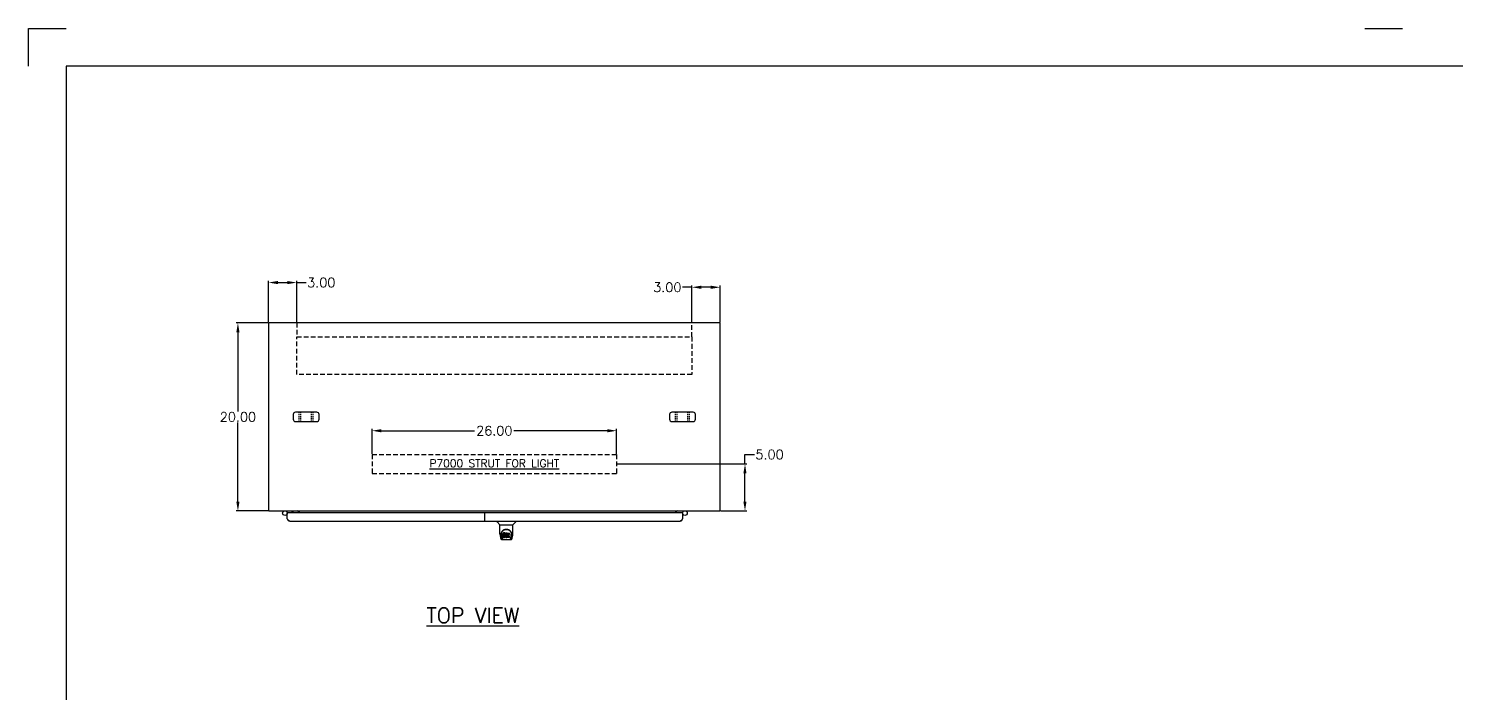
# Model space of a CAD drawing. Extents: x 0 to 288, y 0 to 192.
# Drawn here: x 0 to 151.8, y 121.3 to 192 of the extents above; entities that cross this region are included whole.
import ezdxf
from ezdxf.enums import TextEntityAlignment as Align

# ---------------------------------------------------------------- set-up
doc = ezdxf.new("R2010")
doc.units = 0
doc.header["$MEASUREMENT"] = 0
doc.linetypes.add('DASH', pattern=[0.1875, 0.125, -0.0625])
doc.linetypes.add('HIDDENX2', pattern=[0.75, 0.5, -0.25])
doc.layers.get('0').update_dxf_attribs({"linetype": 'CONTINUOUS'})
doc.layers.get('DEFPOINTS').update_dxf_attribs({"linetype": 'CONTINUOUS'})
for name, color, linetype in [('BORDER', 2, 'CONTINUOUS'), ('dim', 3, 'CONTINUOUS'), ('DUCT', 40, 'CONTINUOUS'), ('EQUIPMENT', 5, 'CONTINUOUS'), ('PANEL', 9, 'CONTINUOUS'), ('Subplate', 1, 'CONTINUOUS')]:
    doc.layers.add(name, color=color, linetype=linetype)
doc.styles.add('ROMANS', font='ROMANS.shx')
doc.dimstyles.get("Standard").update_dxf_attribs({"dimscale": 0, "dimtxt": 0.125, "dimasz": 0.1875, "dimexe": 0.187, "dimexo": 0.0625, "dimgap": 0.09, "dimtad": 0, "dimtih": 1, "dimtoh": 1, "dimlfac": 4, "dimzin": 0, "dimdsep": 46, "dimtxsty": 'ROMANS', "dimcen": 0, "dimclrd": 256, "dimclre": 256, "dimadec": 0, "dimazin": 0, "dimtfac": 1, "dimtofl": 0, "dimtmove": 0, "dimatfit": 3, "dimfxl": 0, "dimtolj": 1, "dimtzin": 0, "dimarcsym": 0})

# ---------------------------------------------------------------- blocks, each defined once
blk = doc.blocks.new('*D10')
at = {"layer": 'DEFPOINTS', "color": 0, "linetype": 'Continuous'}
for p in [(28.5, 165), (25.5, 160.72), (28.5, 160.72)]:
    blk.add_point(p, dxfattribs=at)
at = {"layer": 'dim', "linetype": 'Continuous', "lineweight": -2}
for p, q in [((25.5, 160.78), (25.5, 165.19)), ((26.5, 165), (27.5, 165)), ((28.5, 160.78), (28.5, 165.19)), ((28.5, 165), (29.5, 165))]:
    blk.add_line(p, q, dxfattribs=at)
at = {"layer": 'dim', "linetype": 'Continuous'}
for points in [[(26.5, 165.17), (26.5, 164.83), (25.5, 165)], [(27.5, 165.17), (27.5, 164.83), (28.5, 165)]]:
    blk.add_solid(points, dxfattribs=at)
at = {"layer": 'dim', "color": 0, "linetype": 'Continuous', "insert": (31.11, 165), "char_height": 1, "attachment_point": 5, "style": 'ROMANS'}
blk.add_mtext('\\A1;3.00', dxfattribs=at)
blk = doc.blocks.new('*D11')
at = {"layer": 'DEFPOINTS', "color": 0, "linetype": 'Continuous'}
for p in [(70.5, 164.5), (70.5, 160.72), (73.5, 160.72)]:
    blk.add_point(p, dxfattribs=at)
at = {"layer": 'dim', "linetype": 'Continuous', "lineweight": -2}
for p, q in [((70.5, 164.5), (69.5, 164.5)), ((70.5, 160.78), (70.5, 164.69)), ((72.5, 164.5), (71.5, 164.5)), ((73.5, 160.78), (73.5, 164.69))]:
    blk.add_line(p, q, dxfattribs=at)
at = {"layer": 'dim', "linetype": 'Continuous'}
for points in [[(71.5, 164.67), (71.5, 164.33), (70.5, 164.5)], [(72.5, 164.67), (72.5, 164.33), (73.5, 164.5)]]:
    blk.add_solid(points, dxfattribs=at)
at = {"layer": 'dim', "color": 0, "linetype": 'Continuous', "insert": (67.89, 164.5), "char_height": 1, "attachment_point": 5, "style": 'ROMANS'}
blk.add_mtext('\\A1;3.00', dxfattribs=at)
blk = doc.blocks.new('*D12')
at = {"layer": 'DEFPOINTS', "color": 0, "linetype": 'Continuous'}
for p in [(25.5, 160.72), (22.25, 140.72), (25.5, 140.72)]:
    blk.add_point(p, dxfattribs=at)
at = {"layer": 'dim', "linetype": 'Continuous', "lineweight": -2}
for p, q in [((25.44, 160.72), (22.06, 160.72)), ((22.25, 159.72), (22.25, 151.31)), ((22.25, 141.72), (22.25, 150.13)), ((25.44, 140.72), (22.06, 140.72))]:
    blk.add_line(p, q, dxfattribs=at)
at = {"layer": 'dim', "linetype": 'Continuous'}
for points in [[(22.08, 159.72), (22.42, 159.72), (22.25, 160.72)], [(22.08, 141.72), (22.42, 141.72), (22.25, 140.72)]]:
    blk.add_solid(points, dxfattribs=at)
at = {"layer": 'dim', "color": 0, "linetype": 'Continuous', "insert": (22.25, 150.72), "char_height": 1, "attachment_point": 5, "style": 'ROMANS'}
blk.add_mtext('\\A1;20.00', dxfattribs=at)
blk = doc.blocks.new('*D13')
at = {"layer": 'DEFPOINTS', "color": 0, "linetype": 'Continuous'}
for p in [(62.5, 145.72), (73.5, 140.72), (76.14, 140.72)]:
    blk.add_point(p, dxfattribs=at)
at = {"layer": 'dim', "linetype": 'Continuous', "lineweight": -2}
for p, q in [((62.56, 145.72), (76.32, 145.72)), ((76.14, 145.72), (76.14, 146.72)), ((76.14, 146.72), (77.14, 146.72)), ((76.14, 141.72), (76.14, 144.72)), ((73.56, 140.72), (76.32, 140.72))]:
    blk.add_line(p, q, dxfattribs=at)
at = {"layer": 'dim', "linetype": 'Continuous'}
for points in [[(75.97, 144.72), (76.3, 144.72), (76.14, 145.72)], [(75.97, 141.72), (76.3, 141.72), (76.14, 140.72)]]:
    blk.add_solid(points, dxfattribs=at)
at = {"layer": 'dim', "color": 0, "linetype": 'Continuous', "insert": (78.75, 146.72), "char_height": 1, "attachment_point": 5, "style": 'ROMANS'}
blk.add_mtext('\\A1;5.00', dxfattribs=at)
blk = doc.blocks.new('*D19')
at = {"layer": 'DEFPOINTS', "color": 0, "linetype": 'Continuous'}
for p in [(62.5, 149.25), (36.5, 146.72), (62.5, 146.72)]:
    blk.add_point(p, dxfattribs=at)
at = {"layer": 'PANEL', "linetype": 'Continuous', "lineweight": -2}
for p, q in [((36.5, 146.78), (36.5, 149.44)), ((37.5, 149.25), (47.41, 149.25)), ((61.5, 149.25), (51.59, 149.25)), ((62.5, 146.78), (62.5, 149.44))]:
    blk.add_line(p, q, dxfattribs=at)
at = {"layer": 'PANEL', "linetype": 'Continuous'}
for points in [[(37.5, 149.42), (37.5, 149.08), (36.5, 149.25)], [(61.5, 149.42), (61.5, 149.08), (62.5, 149.25)]]:
    blk.add_solid(points, dxfattribs=at)
at = {"layer": 'PANEL', "color": 0, "linetype": 'Continuous', "insert": (49.5, 149.25), "char_height": 1, "attachment_point": 5, "style": 'ROMANS'}
blk.add_mtext('\\A1;26.00', dxfattribs=at)

msp = doc.modelspace()

# ---------------------------------------------------------------- linework, layer by layer
at = {"color": 5}
for p, q in [((0, 188), (0, 192)), ((0, 192), (4, 192)), ((142, 192), (146, 192))]:
    msp.add_line(p, q, dxfattribs=at)
at = {"color": 3, "linetype": 'Continuous'}
for p, q in [((27.5, 139.897), (27.5, 140.522)), ((69.48, 140.522), (27.52, 140.522)), ((27.75, 139.647), (69.25, 139.647)), ((69.5, 140.522), (69.5, 139.897))]:
    msp.add_line(p, q, dxfattribs=at)
at = {"color": 7, "linetype": 'Continuous'}
for p, q in [((27.52, 140.522), (27.5, 140.522)), ((27.962, 140.721), (27.962, 140.681)), ((27.962, 140.681), (28.098, 140.602)), ((27.963, 140.721), (27.963, 140.681)), ((27.963, 140.681), (28.201, 140.544)), ((28.097, 140.603), (28.097, 140.591)), ((28.097, 140.591), (28.119, 140.591)), ((28.098, 140.603), (28.098, 140.591)), ((28.201, 140.544), (28.474, 140.544)), ((28.781, 140.671), (28.708, 140.671)), ((28.731, 140.711), (28.737, 140.715)), ((28.737, 140.715), (28.742, 140.718)), ((28.742, 140.718), (28.746, 140.72)), ((28.75, 140.522), (28.75, 140.596)), ((28.781, 140.522), (28.781, 140.721)), ((49.775, 139.647), (49.775, 139.584)), ((51.783, 139.647), (51.783, 139.584)), ((68.781, 140.522), (68.781, 140.721)), ((68.813, 140.596), (68.813, 140.522)), ((68.821, 140.718), (68.816, 140.72)), ((68.826, 140.715), (68.821, 140.718)), ((68.831, 140.711), (68.826, 140.715)), ((69.48, 140.522), (69.5, 140.522)), ((50.084, 139.259), (49.787, 139.557)), ((50.09, 139.253), (51.468, 139.253)), ((50.09, 138.281), (50.09, 139.253)), ((50.105, 138.138), (50.17, 137.833)), ((50.216, 138.328), (50.214, 138.249)), ((50.277, 137.861), (50.225, 138.131)), ((50.252, 138.239), (50.252, 138.216)), ((50.261, 138.118), (50.319, 137.825)), ((50.395, 138.285), (50.393, 138.261)), ((50.393, 138.194), (50.393, 138.261)), ((50.395, 138.218), (50.393, 138.194)), ((50.393, 138.194), (50.394, 138.17)), ((50.394, 138.17), (50.398, 138.147)), ((50.4, 138.308), (50.395, 138.285)), ((50.395, 138.218), (50.395, 138.285)), ((50.4, 138.241), (50.395, 138.218)), ((50.398, 138.147), (50.406, 138.125)), ((50.409, 138.331), (50.4, 138.308)), ((50.4, 138.241), (50.4, 138.308)), ((50.409, 138.264), (50.4, 138.241)), ((50.406, 138.125), (50.419, 138.104)), ((50.423, 138.35), (50.409, 138.331)), ((50.409, 138.264), (50.409, 138.331)), ((50.423, 138.284), (50.409, 138.264)), ((50.419, 138.104), (50.435, 138.087)), ((50.431, 138.358), (50.423, 138.35)), ((50.423, 138.284), (50.423, 138.35)), ((50.431, 138.291), (50.423, 138.284)), ((50.441, 138.365), (50.431, 138.358)), ((50.431, 138.291), (50.431, 138.358)), ((50.441, 138.298), (50.431, 138.291)), ((50.463, 138.375), (50.441, 138.365)), ((50.441, 138.298), (50.441, 138.365)), ((50.463, 138.308), (50.441, 138.298)), ((50.486, 138.382), (50.463, 138.375)), ((50.463, 138.308), (50.463, 138.375)), ((50.486, 138.315), (50.463, 138.308)), ((50.464, 138.183), (50.465, 138.198)), ((50.465, 138.175), (50.464, 138.183)), ((50.465, 138.198), (50.467, 138.213)), ((50.465, 138.175), (50.465, 138.198)), ((50.467, 138.168), (50.465, 138.175)), ((50.467, 138.213), (50.47, 138.219)), ((50.467, 138.168), (50.467, 138.213)), ((50.472, 138.162), (50.467, 138.168)), ((50.47, 138.219), (50.476, 138.224)), ((50.472, 138.162), (50.472, 138.221)), ((50.478, 138.157), (50.472, 138.162)), ((50.476, 138.224), (50.49, 138.229)), ((50.478, 138.224), (50.477, 138.225)), ((50.478, 138.157), (50.478, 138.224)), ((50.492, 138.22), (50.478, 138.224)), ((50.492, 138.153), (50.478, 138.157)), ((50.486, 138.315), (50.486, 138.382)), ((50.626, 138.382), (50.486, 138.382)), ((50.626, 138.315), (50.486, 138.315)), ((50.49, 138.229), (50.505, 138.23)), ((50.516, 138.221), (50.492, 138.22)), ((50.492, 138.153), (50.492, 138.22)), ((50.516, 138.154), (50.492, 138.153)), ((50.505, 138.23), (50.618, 138.23)), ((50.516, 138.154), (50.516, 138.221)), ((50.54, 138.22), (50.516, 138.221)), ((50.54, 138.153), (50.516, 138.154)), ((50.54, 138.153), (50.54, 138.22)), ((50.564, 138.215), (50.54, 138.22)), ((50.564, 138.148), (50.54, 138.153)), ((50.564, 138.148), (50.564, 138.215)), ((50.575, 138.21), (50.564, 138.215)), ((50.575, 138.143), (50.564, 138.148)), ((50.575, 138.143), (50.575, 138.21)), ((50.584, 138.203), (50.575, 138.21)), ((50.584, 138.136), (50.575, 138.143)), ((50.584, 138.136), (50.584, 138.203)), ((50.602, 138.186), (50.584, 138.203)), ((50.602, 138.119), (50.584, 138.136)), ((50.602, 138.119), (50.602, 138.186)), ((50.615, 138.166), (50.602, 138.186)), ((50.615, 138.099), (50.602, 138.119)), ((50.615, 138.099), (50.615, 138.166)), ((50.624, 138.144), (50.615, 138.166)), ((50.624, 138.077), (50.615, 138.099)), ((50.618, 138.23), (50.623, 138.23)), ((50.623, 138.23), (50.625, 138.236)), ((50.624, 138.077), (50.624, 138.144)), ((50.625, 138.14), (50.624, 138.144)), ((50.625, 138.236), (50.626, 138.249)), ((50.63, 138.218), (50.625, 138.174)), ((50.625, 138.107), (50.625, 138.174)), ((50.63, 138.151), (50.625, 138.107)), ((50.625, 138.107), (50.626, 138.084)), ((50.626, 138.315), (50.626, 138.382)), ((50.627, 138.339), (50.626, 138.382)), ((50.627, 138.272), (50.626, 138.315)), ((50.626, 138.249), (50.627, 138.272)), ((50.627, 138.272), (50.627, 138.339)), ((50.634, 138.24), (50.63, 138.218)), ((50.63, 138.151), (50.63, 138.218)), ((50.634, 138.173), (50.63, 138.151)), ((50.64, 138.261), (50.634, 138.24)), ((50.634, 138.173), (50.634, 138.24)), ((50.64, 138.194), (50.634, 138.173)), ((50.648, 138.282), (50.64, 138.261)), ((50.64, 138.194), (50.64, 138.261)), ((50.648, 138.215), (50.64, 138.194)), ((50.659, 138.301), (50.648, 138.282)), ((50.648, 138.215), (50.648, 138.282)), ((50.659, 138.235), (50.648, 138.215)), ((50.672, 138.32), (50.659, 138.301)), ((50.659, 138.235), (50.659, 138.301)), ((50.672, 138.253), (50.659, 138.235)), ((50.687, 138.336), (50.672, 138.32)), ((50.672, 138.253), (50.672, 138.32)), ((50.687, 138.269), (50.672, 138.253)), ((50.703, 138.352), (50.687, 138.336)), ((50.687, 138.269), (50.687, 138.336)), ((50.703, 138.285), (50.687, 138.269)), ((50.699, 138.149), (50.695, 138.122)), ((50.695, 138.122), (50.695, 138.095)), ((50.695, 138.095), (50.696, 138.082)), ((50.696, 138.082), (50.696, 138.127)), ((50.698, 138.142), (50.699, 138.136)), ((50.702, 138.162), (50.699, 138.149)), ((50.699, 138.069), (50.699, 138.136)), ((50.699, 138.136), (50.709, 138.111)), ((50.708, 138.174), (50.702, 138.162)), ((50.721, 138.365), (50.703, 138.352)), ((50.703, 138.285), (50.703, 138.352)), ((50.721, 138.298), (50.703, 138.285)), ((50.722, 138.197), (50.708, 138.174)), ((50.709, 138.045), (50.709, 138.111)), ((50.709, 138.111), (50.722, 138.088)), ((50.742, 138.373), (50.721, 138.365)), ((50.721, 138.298), (50.721, 138.365)), ((50.742, 138.307), (50.721, 138.298)), ((50.731, 138.207), (50.722, 138.197)), ((50.741, 138.215), (50.731, 138.207)), ((50.766, 138.225), (50.741, 138.215)), ((50.764, 138.378), (50.742, 138.373)), ((50.742, 138.307), (50.742, 138.373)), ((50.764, 138.311), (50.742, 138.307)), ((50.786, 138.38), (50.764, 138.378)), ((50.764, 138.311), (50.764, 138.378)), ((50.786, 138.314), (50.764, 138.311)), ((50.779, 138.228), (50.766, 138.225)), ((50.792, 138.228), (50.779, 138.228)), ((50.786, 138.314), (50.786, 138.38)), ((50.786, 138.38), (50.808, 138.38)), ((50.808, 138.313), (50.786, 138.314)), ((50.805, 138.225), (50.792, 138.228)), ((50.818, 138.22), (50.805, 138.225)), ((50.808, 138.313), (50.808, 138.38)), ((50.819, 138.378), (50.808, 138.38)), ((50.819, 138.312), (50.808, 138.313)), ((50.819, 138.312), (50.819, 138.378)), ((50.83, 138.375), (50.819, 138.378)), ((50.83, 138.308), (50.819, 138.312)), ((50.85, 138.291), (50.824, 138.223)), ((50.83, 138.308), (50.83, 138.375)), ((50.849, 138.363), (50.83, 138.375)), ((50.849, 138.296), (50.83, 138.308)), ((50.849, 138.363), (50.849, 138.296)), ((50.85, 138.359), (50.85, 138.293)), ((50.85, 138.291), (50.85, 138.293)), ((50.859, 137.988), (50.859, 138.38)), ((50.859, 138.38), (51.096, 138.38)), ((50.859, 138.313), (51.096, 138.313)), ((50.929, 138.225), (50.929, 138.158)), ((51.096, 138.23), (50.933, 138.23)), ((50.933, 138.22), (51.065, 138.22)), ((50.933, 138.153), (51.065, 138.153)), ((51.069, 138.076), (51.069, 138.216)), ((51.1, 138.234), (51.1, 138.375)), ((51.24, 137.825), (51.296, 138.115)), ((51.281, 137.861), (51.334, 138.131)), ((51.343, 138.328), (51.344, 138.249)), ((51.35, 138.226), (51.35, 138.227)), ((51.388, 137.833), (51.453, 138.138)), ((51.468, 138.282), (51.468, 139.253)), ((51.474, 139.259), (51.771, 139.557)), ((50.294, 137.678), (51.264, 137.678)), ((50.336, 137.757), (50.329, 137.757)), ((50.331, 137.774), (50.338, 137.752)), ((50.338, 137.751), (50.338, 137.752)), ((50.381, 137.678), (50.38, 137.678)), ((50.395, 137.908), (50.395, 138.05)), ((50.4, 137.988), (50.4, 138.055)), ((50.459, 138.055), (50.4, 138.055)), ((50.459, 137.988), (50.4, 137.988)), ((50.4, 137.904), (50.544, 137.904)), ((50.435, 138.087), (50.455, 138.074)), ((50.455, 138.074), (50.466, 138.07)), ((50.459, 137.988), (50.459, 138.055)), ((50.52, 138.055), (50.459, 138.055)), ((50.52, 137.989), (50.459, 137.988)), ((50.466, 138.07), (50.478, 138.068)), ((50.478, 138.068), (50.525, 138.067)), ((50.535, 138.057), (50.52, 138.055)), ((50.52, 137.989), (50.52, 138.055)), ((50.535, 137.99), (50.52, 137.989)), ((50.525, 138.067), (50.533, 138.067)), ((50.533, 138.067), (50.54, 138.064)), ((50.542, 138.06), (50.535, 138.057)), ((50.535, 137.99), (50.535, 138.057)), ((50.542, 137.993), (50.535, 137.99)), ((50.54, 138.064), (50.546, 138.06)), ((50.543, 138.062), (50.542, 138.06)), ((50.542, 137.993), (50.542, 138.06)), ((50.547, 137.999), (50.542, 137.993)), ((50.544, 137.904), (50.556, 137.905)), ((50.546, 138.06), (50.551, 138.054)), ((50.547, 137.999), (50.547, 138.058)), ((50.556, 138.011), (50.547, 137.999)), ((50.551, 138.054), (50.557, 138.04)), ((50.556, 138.011), (50.556, 138.042)), ((50.559, 138.017), (50.556, 138.011)), ((50.556, 137.905), (50.567, 137.909)), ((50.557, 138.04), (50.56, 138.025)), ((50.559, 138.017), (50.559, 138.03)), ((50.56, 138.025), (50.559, 138.017)), ((50.567, 137.909), (50.587, 137.923)), ((50.587, 137.923), (50.604, 137.94)), ((50.604, 137.94), (50.611, 137.95)), ((50.611, 137.95), (50.616, 137.961)), ((50.616, 137.961), (50.625, 137.983)), ((50.63, 138.054), (50.624, 138.077)), ((50.625, 137.983), (50.631, 138.006)), ((50.626, 138.084), (50.629, 138.062)), ((50.629, 138.062), (50.634, 138.041)), ((50.63, 138.054), (50.63, 138.057)), ((50.633, 138.03), (50.63, 138.054)), ((50.631, 138.006), (50.633, 138.03)), ((50.633, 138.03), (50.633, 138.045)), ((50.634, 138.041), (50.641, 138.019)), ((50.641, 138.019), (50.662, 137.98)), ((50.662, 137.98), (50.675, 137.962)), ((50.675, 137.962), (50.689, 137.945)), ((50.689, 137.945), (50.706, 137.93)), ((50.696, 138.082), (50.699, 138.069)), ((50.699, 138.069), (50.709, 138.045)), ((50.706, 137.93), (50.724, 137.916)), ((50.709, 138.045), (50.722, 138.021)), ((50.722, 138.021), (50.722, 138.088)), ((50.722, 138.088), (50.731, 138.078)), ((50.722, 138.021), (50.731, 138.011)), ((50.724, 137.916), (50.733, 137.911)), ((50.731, 138.011), (50.731, 138.078)), ((50.731, 138.078), (50.741, 138.069)), ((50.731, 138.011), (50.741, 138.003)), ((50.733, 137.911), (50.744, 137.908)), ((50.741, 138.003), (50.741, 138.069)), ((50.741, 138.069), (50.752, 138.062)), ((50.741, 138.003), (50.752, 137.995)), ((50.744, 137.908), (50.766, 137.902)), ((50.752, 137.995), (50.752, 138.062)), ((50.752, 138.062), (50.765, 138.057)), ((50.752, 137.995), (50.765, 137.99)), ((50.765, 137.99), (50.765, 138.057)), ((50.765, 138.057), (50.778, 138.055)), ((50.765, 137.99), (50.778, 137.988)), ((50.766, 137.902), (50.788, 137.899)), ((50.778, 138.055), (50.791, 138.054)), ((50.778, 137.988), (50.778, 138.055)), ((50.778, 137.988), (50.791, 137.987)), ((50.788, 137.899), (50.81, 137.903)), ((50.791, 138.054), (50.805, 138.056)), ((50.791, 137.987), (50.791, 138.054)), ((50.791, 137.987), (50.805, 137.989)), ((50.805, 138.056), (50.817, 138.06)), ((50.805, 137.989), (50.805, 138.056)), ((50.805, 137.989), (50.817, 137.994)), ((50.81, 137.903), (50.831, 137.909)), ((50.817, 138.06), (50.83, 138.066)), ((50.817, 137.994), (50.817, 138.06)), ((50.817, 137.994), (50.83, 137.999)), ((50.83, 138.066), (50.841, 138.073)), ((50.83, 137.999), (50.83, 138.066)), ((50.83, 137.999), (50.841, 138.006)), ((50.831, 137.909), (50.85, 137.921)), ((50.841, 138.073), (50.841, 138.006)), ((50.847, 138.072), (50.859, 138.055)), ((50.847, 138.005), (50.859, 137.988)), ((50.85, 137.921), (50.85, 137.921)), ((50.861, 137.921), (50.85, 137.921)), ((50.861, 137.908), (50.861, 137.921)), ((51.096, 137.904), (50.865, 137.904)), ((50.93, 138.067), (50.93, 137.989)), ((51.065, 138.071), (50.935, 138.071)), ((50.935, 138.052), (51.096, 138.052)), ((50.935, 137.985), (51.096, 137.985)), ((51.101, 137.908), (51.101, 138.047)), ((51.179, 137.678), (51.177, 137.678)), ((51.22, 137.751), (51.22, 137.752)), ((51.229, 137.757), (51.222, 137.757))]:
    msp.add_line(p, q, dxfattribs=at)
at = {"color": 3, "linetype": 'Continuous'}
for points in [[(27.75, 139.647), (27.727, 139.649), (27.705, 139.657), (27.682, 139.669), (27.659, 139.687), (27.636, 139.708), (27.614, 139.733), (27.591, 139.762), (27.568, 139.793), (27.545, 139.826), (27.523, 139.861), (27.5, 139.897)], [(69.5, 139.897), (69.477, 139.861), (69.455, 139.826), (69.432, 139.793), (69.409, 139.762), (69.386, 139.733), (69.364, 139.708), (69.341, 139.687), (69.318, 139.669), (69.295, 139.657), (69.273, 139.649), (69.25, 139.647)]]:
    msp.add_lwpolyline(points, dxfattribs=at)
at = {"color": 7, "linetype": 'Continuous'}
for points in [[(28.707, 140.691), (28.708, 140.69), (28.71, 140.691), (28.712, 140.692), (28.715, 140.695), (28.718, 140.698), (28.722, 140.702), (28.727, 140.706), (28.731, 140.711)], [(68.856, 140.691), (68.855, 140.69), (68.853, 140.691), (68.851, 140.692), (68.848, 140.695), (68.844, 140.698), (68.84, 140.702), (68.836, 140.706), (68.831, 140.711)], [(50.09, 138.281), (50.094, 138.212), (50.105, 138.138)], [(50.208, 138.239), (50.218, 138.334), (50.245, 138.429), (50.285, 138.513), (50.337, 138.587), (50.398, 138.652), (50.469, 138.706), (50.549, 138.749), (50.637, 138.779), (50.73, 138.795), (50.825, 138.795), (50.917, 138.78), (51.005, 138.75), (51.085, 138.708), (51.157, 138.654), (51.219, 138.59), (51.271, 138.517), (51.311, 138.433), (51.339, 138.339), (51.35, 138.239)], [(50.208, 138.226), (50.208, 138.231), (50.208, 138.239)], [(50.255, 138.449), (50.245, 138.425), (50.231, 138.378), (50.221, 138.33), (50.216, 138.28), (50.214, 138.249)], [(50.214, 138.249), (50.214, 138.23), (50.217, 138.18), (50.225, 138.131)], [(50.252, 138.239), (50.254, 138.284), (50.26, 138.332), (50.271, 138.378), (50.285, 138.423), (50.303, 138.466), (50.324, 138.506), (50.348, 138.543), (50.374, 138.576), (50.402, 138.607), (50.431, 138.635), (50.461, 138.659), (50.492, 138.681), (50.524, 138.7), (50.555, 138.716), (50.587, 138.73), (50.619, 138.741), (50.651, 138.751), (50.683, 138.757), (50.715, 138.762), (50.747, 138.765), (50.778, 138.766), (50.81, 138.765), (50.842, 138.763), (50.874, 138.758), (50.906, 138.751), (50.938, 138.742), (50.97, 138.731), (51.002, 138.717), (51.034, 138.701), (51.065, 138.682), (51.096, 138.66), (51.127, 138.636), (51.156, 138.608), (51.184, 138.577), (51.21, 138.543), (51.234, 138.506), (51.255, 138.466), (51.273, 138.424), (51.287, 138.379), (51.298, 138.332), (51.304, 138.284), (51.306, 138.239)], [(50.252, 138.216), (50.254, 138.172), (50.261, 138.118)], [(50.818, 138.22), (50.82, 138.22), (50.821, 138.22), (50.823, 138.221), (50.824, 138.223)], [(50.85, 138.359), (50.85, 138.36), (50.85, 138.362), (50.849, 138.363)], [(50.85, 138.293), (50.85, 138.293), (50.85, 138.295), (50.849, 138.296)], [(50.933, 138.23), (50.933, 138.23), (50.932, 138.229), (50.931, 138.229), (50.93, 138.228), (50.93, 138.227), (50.929, 138.226), (50.929, 138.225)], [(50.929, 138.223), (50.93, 138.222), (50.93, 138.222), (50.931, 138.221)], [(50.929, 138.158), (50.929, 138.157), (50.93, 138.156), (50.93, 138.155), (50.931, 138.154), (50.932, 138.154), (50.933, 138.153), (50.933, 138.153)], [(50.931, 138.221), (50.932, 138.22), (50.933, 138.22), (50.933, 138.22)], [(51.069, 138.216), (51.069, 138.217), (51.069, 138.218), (51.068, 138.219), (51.067, 138.219), (51.066, 138.22), (51.066, 138.22), (51.065, 138.22)], [(51.069, 138.149), (51.069, 138.15), (51.069, 138.151), (51.068, 138.152), (51.067, 138.153), (51.066, 138.153), (51.066, 138.153), (51.065, 138.153)], [(51.1, 138.375), (51.1, 138.377), (51.1, 138.378), (51.099, 138.378), (51.098, 138.379), (51.097, 138.38), (51.097, 138.38), (51.096, 138.38)], [(51.1, 138.309), (51.1, 138.31), (51.1, 138.311), (51.099, 138.312), (51.098, 138.312), (51.097, 138.313), (51.097, 138.313), (51.096, 138.313)], [(51.096, 138.23), (51.097, 138.23), (51.097, 138.23), (51.098, 138.231), (51.099, 138.231), (51.1, 138.232), (51.1, 138.233), (51.1, 138.234)], [(51.296, 138.115), (51.297, 138.119), (51.298, 138.125), (51.299, 138.131), (51.3, 138.138), (51.301, 138.145), (51.302, 138.152), (51.303, 138.159), (51.304, 138.167), (51.304, 138.176), (51.305, 138.185), (51.306, 138.194), (51.306, 138.204), (51.306, 138.214), (51.306, 138.239)], [(51.302, 138.452), (51.313, 138.425), (51.327, 138.378), (51.337, 138.33), (51.343, 138.28), (51.344, 138.249)], [(51.344, 138.249), (51.344, 138.23), (51.341, 138.18), (51.334, 138.131)], [(51.35, 138.239), (51.35, 138.232), (51.35, 138.227)], [(51.453, 138.138), (51.464, 138.212), (51.468, 138.282)], [(50.17, 137.833), (50.179, 137.797), (50.191, 137.762), (50.205, 137.734), (50.223, 137.71), (50.246, 137.692), (50.275, 137.68), (50.294, 137.678)], [(50.277, 137.861), (50.286, 137.825), (50.295, 137.796), (50.306, 137.774), (50.317, 137.761), (50.329, 137.757)], [(50.319, 137.825), (50.324, 137.8), (50.331, 137.774)], [(50.338, 137.751), (50.35, 137.726), (50.363, 137.706), (50.378, 137.691), (50.397, 137.681), (50.415, 137.678)], [(50.4, 138.055), (50.399, 138.055), (50.398, 138.054), (50.397, 138.054), (50.397, 138.053), (50.396, 138.052), (50.396, 138.051), (50.395, 138.05)], [(50.4, 137.988), (50.399, 137.988), (50.398, 137.987), (50.397, 137.987), (50.397, 137.986), (50.396, 137.986), (50.396, 137.985), (50.395, 137.983)], [(50.395, 137.908), (50.396, 137.907), (50.396, 137.906), (50.397, 137.905), (50.398, 137.905), (50.398, 137.904), (50.399, 137.904), (50.4, 137.904)], [(50.496, 137.678), (50.538, 137.68), (50.586, 137.685), (50.639, 137.691), (50.694, 137.696), (50.753, 137.699), (50.811, 137.699), (50.869, 137.696), (50.923, 137.691), (50.975, 137.685), (51.021, 137.68), (51.063, 137.678)], [(50.496, 137.678), (50.544, 137.681), (50.6, 137.686), (50.658, 137.692), (50.718, 137.696), (50.779, 137.697), (50.839, 137.696), (50.899, 137.692), (50.958, 137.686), (51.014, 137.681), (51.063, 137.678)], [(50.843, 138.074), (50.842, 138.074), (50.841, 138.074), (50.841, 138.073)], [(50.843, 138.007), (50.842, 138.007), (50.841, 138.007), (50.841, 138.006)], [(50.847, 138.072), (50.846, 138.073), (50.846, 138.073), (50.845, 138.074), (50.844, 138.074), (50.843, 138.074)], [(50.847, 138.005), (50.846, 138.006), (50.846, 138.007), (50.845, 138.007), (50.844, 138.007), (50.843, 138.007)], [(50.861, 137.908), (50.861, 137.907), (50.861, 137.906), (50.862, 137.905), (50.863, 137.904), (50.863, 137.904), (50.864, 137.904), (50.865, 137.904)], [(50.935, 138.071), (50.934, 138.071), (50.933, 138.071), (50.932, 138.07), (50.931, 138.07), (50.931, 138.069), (50.93, 138.068), (50.93, 138.067)], [(50.93, 138.056), (50.93, 138.055), (50.931, 138.054), (50.931, 138.053), (50.932, 138.052), (50.933, 138.052), (50.934, 138.052), (50.935, 138.052)], [(50.93, 137.989), (50.93, 137.988), (50.931, 137.987), (50.931, 137.986), (50.932, 137.986), (50.933, 137.985), (50.934, 137.985), (50.935, 137.985)], [(51.065, 138.071), (51.066, 138.071), (51.066, 138.072), (51.067, 138.072), (51.068, 138.073), (51.069, 138.074), (51.069, 138.075), (51.069, 138.076)], [(51.101, 138.047), (51.101, 138.048), (51.1, 138.049), (51.1, 138.05), (51.099, 138.051), (51.098, 138.051), (51.097, 138.051), (51.096, 138.052)], [(51.101, 137.98), (51.101, 137.981), (51.1, 137.982), (51.1, 137.983), (51.099, 137.984), (51.098, 137.984), (51.097, 137.985), (51.096, 137.985)], [(51.096, 137.904), (51.097, 137.904), (51.098, 137.904), (51.099, 137.904), (51.1, 137.905), (51.1, 137.906), (51.101, 137.907), (51.101, 137.908)], [(51.143, 137.678), (51.161, 137.681), (51.18, 137.691), (51.195, 137.706), (51.208, 137.726), (51.22, 137.751)], [(51.22, 137.752), (51.227, 137.774), (51.234, 137.8), (51.24, 137.825)], [(51.229, 137.757), (51.241, 137.761), (51.252, 137.774), (51.263, 137.796), (51.273, 137.825), (51.281, 137.861)], [(51.264, 137.678), (51.278, 137.68), (51.304, 137.688), (51.327, 137.702), (51.344, 137.721), (51.358, 137.743), (51.37, 137.77), (51.38, 137.802), (51.388, 137.833)]]:
    msp.add_lwpolyline(points, dxfattribs=at)
at = {"color": 3, "linetype": 'Continuous'}
for centre, radius, start, end in [((27.52, 140.502), 0.02, 90, 180), ((27.75, 139.897), 0.25, 180, 270), ((69.25, 139.897), 0.25, 270, 0), ((69.48, 140.502), 0.02, 0, 90)]:
    msp.add_arc(centre, radius, start, end, dxfattribs=at)
at = {"color": 7, "linetype": 'Continuous'}
for centre, radius, start, end in [((28.213, 140.607), 0.116, 187.58702, 226.89997), ((28.214, 140.607), 0.116, 187.58702, 226.89997), ((28.474, 140.445), 0.0984, 51.12971, 90), ((28.42, 140.607), 0.116, 313.10003, 322.31384), ((28.473, 140.445), 0.0984, 51.12971, 66.85534), ((28.593, 140.563), 0.157, 0, 90), ((28.625, 140.596), 0.125, 0, 90), ((68.938, 140.596), 0.125, 90, 180), ((49.815, 139.584), 0.0394, 180, 225), ((50.098, 139.273), 0.0197, 225, 255), ((51.46, 139.273), 0.0197, 285, 315), ((51.744, 139.584), 0.0394, 315, 0)]:
    msp.add_arc(centre, radius, start, end, dxfattribs=at)
at = {"layer": 'BORDER', "color": 2}
for p, q in [((284, 188), (4, 188)), ((4, 188), (4, 4))]:
    msp.add_line(p, q, dxfattribs=at)
at = {"layer": 'DUCT', "linetype": 'HIDDENX2'}
for p, q in [((28.5, 155.224), (28.5, 159.224)), ((70.5, 159.224), (70.5, 155.224)), ((70.5, 155.224), (28.5, 155.224))]:
    msp.add_line(p, q, dxfattribs=at)
at = {"layer": 'EQUIPMENT', "linetype": 'HIDDENX2'}
for p, q in [((36.5, 146.721), (62.5, 146.721)), ((36.5, 146.721), (36.5, 144.721)), ((62.5, 146.721), (62.5, 144.721)), ((36.5, 144.721), (62.5, 144.721))]:
    msp.add_line(p, q, dxfattribs=at)
at = {"layer": 'PANEL', "linetype": 'Continuous'}
for p, q in [((25.5, 160.721), (25.5, 140.721)), ((73.5, 160.721), (25.5, 160.721)), ((73.5, 140.721), (73.5, 160.721)), ((25.5, 140.721), (73.5, 140.721)), ((48.5, 139.647), (48.5, 140.522))]:
    msp.add_line(p, q, dxfattribs=at)
at = {"layer": 'PANEL', "linetype": 'DASH'}
for p, q in [((28.75, 150.222), (28.75, 151.222)), ((28.938, 150.222), (28.938, 151.222)), ((30.062, 150.222), (30.062, 151.222)), ((30.25, 150.222), (30.25, 151.222)), ((68.75, 150.222), (68.75, 151.222)), ((68.938, 150.222), (68.938, 151.222)), ((70.062, 150.222), (70.062, 151.222)), ((70.25, 150.222), (70.25, 151.222))]:
    msp.add_line(p, q, dxfattribs=at)
at = {"layer": 'PANEL'}
for points in [[(28.375, 150.222), (30.625, 150.222, 0.4142136), (30.875, 150.472), (30.875, 150.972, 0.4142136), (30.625, 151.222), (28.375, 151.222, 0.4142136), (28.125, 150.972), (28.125, 150.472, 0.4142136)], [(68.375, 150.222), (70.625, 150.222, 0.4142136), (70.875, 150.472), (70.875, 150.972, 0.4142136), (70.625, 151.222), (68.375, 151.222, 0.4142136), (68.125, 150.972), (68.125, 150.472, 0.4142136)]]:
    msp.add_lwpolyline(points, format="xyb", close=True, dxfattribs=at)
at = {"layer": 'PANEL', "linetype": 'Continuous'}
for centre in [(27.25, 140.502), (69.75, 140.5)]:
    msp.add_circle(centre, 0.25, dxfattribs=at)
at = {"layer": 'Subplate', "linetype": 'HIDDENX2'}
for p, q in [((28.5, 160.724), (28.5, 159.224)), ((70.5, 159.224), (70.5, 160.724)), ((28.5, 159.224), (70.5, 159.224))]:
    msp.add_line(p, q, dxfattribs=at)

# ---------------------------------------------------------------- texts
at = {"style": 'ROMANS'}
msp.add_text('%%UP7000 STRUT FOR LIGHT', height=0.825, dxfattribs=at).set_placement((49.5, 145.368), align=Align.CENTER)
at = {"color": 0, "style": 'ROMANS'}
msp.add_text('%%uTOP VIEW', height=1.6, dxfattribs=at).set_placement((47.22, 128.82), align=Align.CENTER)

# ---------------------------------------------------------------- dimensions: what is measured, and where the dimension line sits
at = {"layer": 'dim', "linetype": 'Continuous'}
for base, p1, p2, picture, middle in [((28.5, 165), (25.5, 160.721), (28.5, 160.721), '*D10', (31.114, 165)), ((70.5, 164.5), (73.5, 160.721), (70.5, 160.721), '*D11', (67.886, 164.5))]:
    dim = msp.add_linear_dim(base=base, p1=p1, p2=p2, dimstyle='Standard', override={"dimscale": 1, "dimtxt": 1, "dimasz": 1, "dimlfac": 1}, dxfattribs=at)
    dim.commit()
    dim.dimension.update_dxf_attribs({"geometry": picture, "text_midpoint": middle})
dim = msp.add_linear_dim(base=(22.25, 140.721), p1=(25.5, 160.721), p2=(25.5, 140.721), angle=90, dimstyle='Standard', override={"dimscale": 1, "dimtxt": 1, "dimasz": 1, "dimlfac": 1}, dxfattribs=at)
dim.commit()
dim.dimension.update_dxf_attribs({"geometry": '*D12', "text_midpoint": (22.25, 150.721)})
dim = msp.add_linear_dim(base=(76.136, 140.721), p1=(62.5, 145.721), p2=(73.5, 140.721), angle=90, dimstyle='Standard', override={"dimscale": 1, "dimtxt": 1, "dimasz": 1, "dimlfac": 1}, dxfattribs=at)
dim.commit()
dim.dimension.update_dxf_attribs({"geometry": '*D13', "text_midpoint": (78.75, 146.721), "dimtype": 160})
at = {"layer": 'PANEL', "linetype": 'Continuous'}
dim = msp.add_linear_dim(base=(62.5, 149.25), p1=(36.5, 146.721), p2=(62.5, 146.721), dimstyle='Standard', override={"dimscale": 1, "dimtxt": 1, "dimasz": 1, "dimlfac": 1}, dxfattribs=at)
dim.commit()
dim.dimension.update_dxf_attribs({"geometry": '*D19', "text_midpoint": (49.5, 149.25)})

doc.saveas('drawing.dxf')
